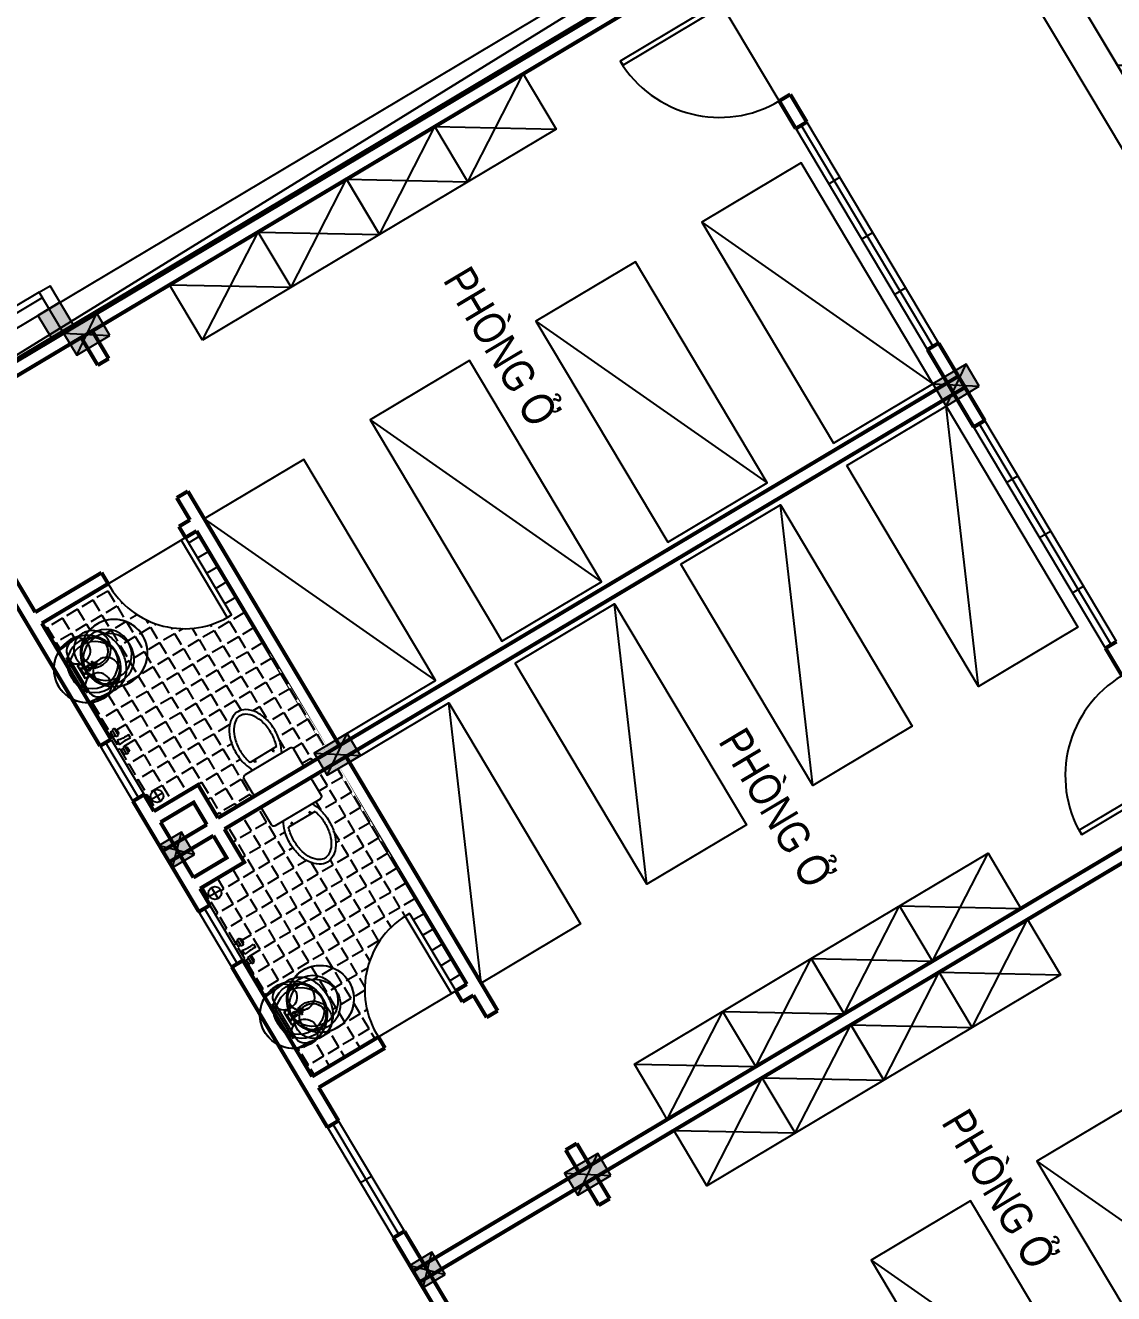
# Model space of a CAD drawing. Header units: millimetres. Extents: x 120 to 288, y 58 to 216.
# Drawn here: x 180.5827 to 180.9854, y 165.0455 to 165.5147 of the extents above; entities that cross this region are included whole.
import ezdxf

# ---------------------------------------------------------------- set-up
doc = ezdxf.new("R2010")
doc.units = ezdxf.units.MM
doc.header["$LTSCALE"] = 0.3
doc.header["$MEASUREMENT"] = 0
doc.layers.get('0').update_dxf_attribs({"linetype": 'CONTINUOUS', "lineweight": 13})
for name, color, linetype in [('CHUSO', 141, 'CONTINUOUS'), ('HACTH', 8, 'CONTINUOUS'), ('HATCH', 8, 'CONTINUOUS'), ('HATCH1', 8, 'CONTINUOUS'), ('KT', 8, 'CONTINUOUS'), ('LAYER 1', 1, 'CONTINUOUS'), ('LAYER1', 1, 'CONTINUOUS'), ('Layer2', 4, 'CONTINUOUS'), ('LAYER3', 34, 'CONTINUOUS'), ('LAYER5', 5, 'CONTINUOUS'), ('LAYER7', 7, 'CONTINUOUS'), ('THIETBI', 25, 'CONTINUOUS'), ('TUONG', 7, 'CONTINUOUS')]:
    doc.layers.add(name, color=color, linetype=linetype)
doc.styles.add('ATTR', font='romans.shx', dxfattribs={"width": 0.8, "height": 0.7})
doc.styles.add('HELVE-KT', font='vhelvcn.TTF')

# ---------------------------------------------------------------- blocks, each defined once
blk = doc.blocks.new('TOILET')
at = {"layer": 'THIETBI', "linetype": 'Continuous'}
for p, q in [((2.25, 0), (-2.25, 0)), ((-2.5, -0.25), (-2.5, -1.75)), ((2.5, -1.75), (2.5, -0.25)), ((-2.25, -2), (2.25, -2)), ((-1.328885587445484, -2.699999999999932), (1.328885587445484, -2.699999999999989)), ((-0.9619002962733703, -2.476023252835319), (-0.9619002962733703, -2.701023903222449)), ((-0.8643275165757132, -2.476023252835319), (-0.9619002962733703, -2.476023252835319)), ((-0.9619002962733703, -2.701023903222449), (-0.8643275165757132, -2.701023903222449)), ((-0.8643275165757132, -2.701023903222449), (-0.8643275165757132, -2.476023252835319)), ((0.8619205168486133, -2.701023903222449), (0.8619205168486133, -2.476023252835319)), ((0.8619205168486133, -2.476023252835319), (0.959493296546043, -2.476023252835319)), ((0.959493296546043, -2.701023903222449), (0.8619205168486133, -2.701023903222449)), ((0.959493296546043, -2.476023252835319), (0.959493296546043, -2.701023903222449))]:
    blk.add_line(p, q, dxfattribs=at)
for centre, radius, start, end in [((-2.25, -0.25), 0.25, 90, 180), ((2.25, -0.25), 0.25, 0, 90), ((-2.25, -1.75), 0.25, 180, 270), ((1.337938406279363, -3.661379033137678), 3.234819193328465, 149.0965747149677, 164.9268623414033), ((-1.337938406280728, -3.661379033138246), 3.234819193329836, 15.07313765860166, 30.90342528502951), ((2.25, -1.75), 0.25, 270, 0), ((2.637457049974273, -4.011362538314529), 4.580641306093185, 164.9268623414104, 180.0000000000054), ((2.637457049974046, -4.011362538315211), 4.180641306093212, 164.9268623413889, 179.9999999999965), ((1.337938406279363, -3.661379033137166), 2.834819193328285, 160.1759760614096, 164.9268623413951), ((-1.337938406280728, -3.661379033138019), 2.834819193329868, 15.07313765856473, 19.82402393859776), ((-2.637457049976319, -4.011362538315325), 4.180641306095254, 5.063761851311246e-12, 15.07313765857124), ((-2.637457049976319, -4.0113625383147), 4.580641306095231, 359.9999999999972, 15.07313765858606), ((2.637457049976774, -4.011362538314927), 4.580641306095572, 180, 195.0731376585856), ((2.637457049976547, -4.011362538314529), 4.180641306095595, 180.0000000000051, 195.0731376585643), ((-2.6374570499745, -4.011362538314586), 4.180641306093665, 344.9268623413959, 359.9999999999953), ((-2.637457049974728, -4.011362538315325), 4.580641306093639, 344.9268623414112, 5.332585182154509e-12), ((1.337938406280728, -4.361346043491835), 3.234819193329827, 195.0731376585933, 213.0315475788831), ((1.337938406280728, -4.361346043491494), 2.834819193329956, 195.0731376585625, 213.0315475788917), ((-1.337938406279591, -4.36134604349229), 2.834819193328596, 326.9684524211129, 344.9268623413986), ((-1.337938406279591, -4.361346043492233), 3.234819193328677, 326.9684524211115, 344.9268623414048), ((0.5168646681929658, -4.8952005445542), 2.255450666327983, 213.0315475788855, 237.5002250693039), ((0.5168646681931932, -4.895200544554314), 1.85545066632798, 213.0315475788863, 237.5002250693021), ((0, -5.706522592530462), 0.8934774074695488, 237.5002250693035, 270), ((0, -5.706522592530519), 0.8934774074695326, 270, 302.4997749306894), ((-0.5168646681929658, -4.89520054455437), 1.855450666327776, 302.4997749306895, 326.968452421117), ((-0.5168646681929658, -4.8952005445542), 2.255450666327892, 302.4997749306941, 326.9684524211124), ((0, -5.706522592530348), 1.293477407469652, 237.5002250693031, 270), ((0, -5.706522592530519), 1.293477407469453, 270, 302.4997749307029)]:
    blk.add_arc(centre, radius, start, end, dxfattribs=at)
blk = doc.blocks.new('la')
at = {"layer": 'THIETBI', "linetype": 'Continuous'}
for p, q in [((-5933.44379870165, 607096.9278938042), (-5954.657236116378, 607330.2757053494)), ((-5700.095987156405, 607278.0555106837), (-5734.787105645424, 607278.0555106837)), ((-5700.095987156405, 607309.1017654629), (-5700.095987156405, 607252.294578268)), ((-5665.404868668316, 607278.0555106837), (-5700.095987156405, 607278.0555106837)), ((-5445.534738199225, 607330.2757053494), (-5466.748175613953, 607096.9278938042)), ((-5944.168579871206, 607224.2085182804), (-5944.168579871206, 607229.5737794738)), ((-5759.493611915408, 607200.4494683815), (-5715.012812269291, 607200.4494683815)), ((-5759.493611915408, 607183.478718451), (-5759.493611915408, 607200.4494683815)), ((-5759.493611915408, 607166.5079685205), (-5759.493611915408, 607183.478718451)), ((-5719.692424225992, 607191.9640934139), (-5727.825761422886, 607191.9640934139)), ((-5725.552112052588, 607183.478718451), (-5716.678920921309, 607183.478718451)), ((-5710.190800530276, 607249.5658061604), (-5715.470036458595, 607195.7922466656)), ((-5684.721937854214, 607195.7922466656), (-5690.001173785327, 607249.5658061604)), ((-5685.179162046312, 607200.4494683815), (-5640.698362400195, 607200.4494683815)), ((-5674.639862261152, 607183.478718451), (-5683.513053392431, 607183.478718451)), ((-5672.366212892717, 607191.9640934139), (-5680.499550089611, 607191.9640934139)), ((-5640.698362400195, 607200.4494683815), (-5640.698362400195, 607183.478718451)), ((-5640.698362400195, 607183.478718451), (-5640.698362400195, 607166.5079685205)), ((-5456.023394444397, 607229.5737794738), (-5456.023394444397, 607224.2085182804)), ((-5466.748175613953, 607096.9278938042), (-5933.44379870165, 607096.9278938042)), ((-5700.095987156405, 607139.3547686327), (-5859.314830218813, 607139.3547686327)), ((-5859.31483021858, 607122.3840186977), (-5540.877144096539, 607122.3840186978)), ((-5700.095987156405, 607166.5079685205), (-5759.493611915408, 607166.5079685205)), ((-5727.825761422886, 607174.9933434834), (-5672.366212892717, 607174.9933434834)), ((-5640.698362400195, 607166.5079685205), (-5700.095987156405, 607166.5079685205)), ((-5540.87714409679, 607139.3547686327), (-5700.095987156405, 607139.3547686327))]:
    blk.add_line(p, q, dxfattribs=at)
for centre, radius in [((-5700.095987156172, 607278.0555106841), 21.21343741315687), ((-5700.095987156172, 607278.0555106841), 16.9707499305255), ((-5742.522861982834, 607183.4787184515), 16.9707499305255), ((-5657.669112330441, 607183.4787184515), 16.9707499305255)]:
    blk.add_circle(centre, radius, dxfattribs=at)
for centre, radius, start, end in [((-5698.920439606671, 607218.2127808502), 260.5626604476124, 90, 106.8298526196501), ((-5698.920439606671, 607218.2127808502), 260.5626604477563, 73.17014738034992, 90), ((-5786.622446788613, 607339.3522209723), 103.2189295367069, 150.4377224630194, 180), ((-5744.464750194129, 607315.4400154066), 151.686082919052, 126.1394149328383, 150.4377224630194), ((-5716.921617746491, 607277.7234812875), 198.3889853030901, 106.8298526196501, 126.1394149328383), ((-5680.919261464987, 607277.7234812875), 198.3889853030873, 53.86058506716174, 73.17014738034992), ((-5653.376129020144, 607315.4400154066), 151.686082919055, 29.56227753698059, 53.86058506716174), ((-5611.218432424728, 607339.3522209723), 103.2189295367252, 0, 29.56227753698059), ((-5809.756896741826, 607330.2757053499), 144.9003393737205, 180, 190.3888578116886), ((-5786.622446788613, 607339.3522209723), 103.2189295367414, 180, 209.5622775369806), ((-5744.464750194129, 607363.2644265287), 151.6860829190531, 209.5622775369806, 233.8605850671617), ((-5653.376129020144, 607363.2644265287), 151.686082919052, 306.1394149328383, 330.4377224630194), ((-5611.218432424728, 607339.3522209723), 103.2189295367332, 330.4377224630194, 0), ((-5859.31483021858, 607224.2085182809), 84.85374965263226, 180, 270), ((-5716.921617746491, 607400.9809606525), 198.3889853029024, 233.8605850671617, 253.1701473803499), ((-5698.920439606671, 607460.4916610897), 260.5626604475996, 253.1701473803499, 266.458658478582), ((-5719.692424225759, 607196.2067809005), 4.242687482640058, 270, 354.3929373133142), ((-5700.095987156172, 607232.2578273343), 20.03675093646151, 59.74728664221707, 120.2527133577829), ((-5698.920439606671, 607460.4916610897), 260.5626604477354, 273.0264019199498, 286.8298526196501), ((-5680.499550089378, 607196.2067809005), 4.242687482625124, 185.6070626866857, 270), ((-5680.919261464987, 607400.9809606525), 198.3889853030186, 286.8298526196501, 306.1394149328383), ((-5540.877144096557, 607224.2085182809), 84.85374965263226, 270, 0), ((-5859.31483021858, 607224.2085182809), 101.8244995831652, 218.2452544057623, 270), ((-5540.877144096557, 607224.2085182809), 101.8244995831627, 270, 321.7547455942377)]:
    blk.add_arc(centre, radius, start, end, dxfattribs=at)
blk.add_spline([(-5445.534738204817, 607330.275705352), (-5488.399266112272, 607435.7992354915), (-5558.166908814947, 607489.0372223724), (-5649.338553096775, 607517.3672669327), (-5750.853421221862, 607517.367266933), (-5842.025065503458, 607489.0372223728), (-5911.792708206598, 607435.7992354913), (-5950.069890455718, 607366.4471325721), (-5954.657236119176, 607330.275705352)], degree=3, dxfattribs=at)
blk = doc.blocks.new('WALFCT1T')
for p, q in [((-5.5, -1), (-5, -1)), ((-5.5, -2), (-5.5, -1)), ((-2.5, -2), (-5.5, -2)), ((-5, -2), (-5, -2.5)), ((-5, -2.5), (-3, -2.5)), ((-3, -1), (-2.5, -1)), ((-3, -2.5), (-3, -2)), ((-2.5, -1), (-2.5, -2)), ((-1, -0.5), (1, -0.5)), ((2.5, -1), (3, -1)), ((2.5, -2), (2.5, -1)), ((5.5, -2), (2.5, -2)), ((3, -2), (3, -2.5)), ((3, -2.5), (5, -2.5)), ((5, -1), (5.5, -1)), ((5, -2.5), (5, -2)), ((5.5, -1), (5.5, -2)), ((0.75, -5.5), (-0.75, -5.5))]:
    blk.add_line(p, q)
for points in [[(-3, 0), (-3, -1), (-5, -1), (-5, 0)], [(-0.25, -0.5), (-0.25, 0), (0.25, 0), (0.25, -0.5)], [(5, 0), (5, -1), (3, -1), (3, 0)]]:
    blk.add_lwpolyline(points, close=True)
for centre, radius, start, end in [((-13.26580000000001, -3.619500000000016), 12.65625, 351.4554000000001, 14.26943), ((13.26579999999998, -3.619500000000016), 12.65624, 165.7306, 188.5446)]:
    blk.add_arc(centre, radius, start, end)
at = {"style": 'ATTR', "width": 0.8, "flags": 9}
blk.add_attdef('ESTCODE', (0, 0), '', height=0.7, dxfattribs=at)
blk = doc.blocks.new('NXM')
at = {"layer": 'LAYER7', "ltscale": 5}
h = blk.add_hatch(color=256, dxfattribs=at)
h.paths.add_polyline_path([(-121863.1697759321, 340602.7600438889), (-121863.0697759322, 340602.8600438889), (-121863.2697759322, 340602.860043889)])
h.paths.add_polyline_path([(-121863.1697759322, 340602.760043889), (-121863.2697759321, 340602.8600438889), (-121863.2697759321, 340602.6600438888)])
h.paths.add_polyline_path([(-121863.0697759322, 340602.660043889), (-121863.1697759322, 340602.7600438889), (-121863.2697759321, 340602.660043889)])
h.paths.add_polyline_path([(-121863.0697759322, 340602.660043889), (-121863.0697759321, 340602.8600438889), (-121863.1697759322, 340602.7600438889)])
h = blk.add_hatch(color=256, dxfattribs=at)
h.paths.add_polyline_path([(-121859.3697759321, 340602.7600438889), (-121859.2697759322, 340602.8600438889), (-121859.4697759321, 340602.860043889)])
h.paths.add_polyline_path([(-121859.3697759322, 340602.760043889), (-121859.4697759321, 340602.8600438889), (-121859.4697759321, 340602.6600438888)])
h.paths.add_polyline_path([(-121859.2697759322, 340602.660043889), (-121859.3697759322, 340602.7600438889), (-121859.4697759321, 340602.660043889)])
h.paths.add_polyline_path([(-121859.2697759322, 340602.660043889), (-121859.2697759321, 340602.8600438889), (-121859.3697759322, 340602.7600438889)])
h = blk.add_hatch(color=256, dxfattribs=at)
h.paths.add_polyline_path([(-121863.0697759321, 340601.4600438889), (-121863.2697759321, 340601.4600438891), (-121863.169775932, 340601.310043889)])
h.paths.add_polyline_path([(-121863.1697759321, 340601.310043889), (-121863.0697759321, 340601.160043889), (-121863.0697759321, 340601.4600438889)])
h.paths.add_polyline_path([(-121863.2697759321, 340601.460043889), (-121863.2697759321, 340601.160043889), (-121863.169775932, 340601.310043889)])
h.paths.add_polyline_path([(-121863.169775932, 340601.310043889), (-121863.2697759321, 340601.160043889), (-121863.0697759321, 340601.160043889)])
h = blk.add_hatch(color=256, dxfattribs=at)
h.paths.add_polyline_path([(-121859.2697759321, 340601.4600438889), (-121859.4697759321, 340601.4600438891), (-121859.3697759321, 340601.310043889)])
h.paths.add_polyline_path([(-121859.3697759321, 340601.310043889), (-121859.2697759321, 340601.160043889), (-121859.2697759321, 340601.4600438889)])
h.paths.add_polyline_path([(-121859.4697759321, 340601.460043889), (-121859.4697759321, 340601.160043889), (-121859.3697759321, 340601.310043889)])
h.paths.add_polyline_path([(-121859.369775932, 340601.310043889), (-121859.4697759321, 340601.160043889), (-121859.2697759321, 340601.160043889)])
h = blk.add_hatch(color=256, dxfattribs=at)
h.paths.add_polyline_path([(-121855.4697759321, 340601.4600438889), (-121855.6697759321, 340601.4600438891), (-121855.5697759321, 340601.310043889)])
h.paths.add_polyline_path([(-121855.5697759321, 340601.310043889), (-121855.4697759321, 340601.160043889), (-121855.4697759321, 340601.4600438889)])
h.paths.add_polyline_path([(-121855.6697759321, 340601.460043889), (-121855.6697759321, 340601.160043889), (-121855.5697759321, 340601.310043889)])
h.paths.add_polyline_path([(-121855.5697759321, 340601.310043889), (-121855.6697759321, 340601.160043889), (-121855.4697759321, 340601.160043889)])
h = blk.add_hatch(color=256, dxfattribs=at)
h.paths.add_polyline_path([(-121859.2697759322, 340595.8600438889), (-121859.4697759321, 340595.860043889), (-121859.3697759322, 340595.710043889)])
h.paths.add_polyline_path([(-121859.3697759322, 340595.710043889), (-121859.2697759322, 340595.560043889), (-121859.2697759322, 340595.8600438889)])
h.paths.add_polyline_path([(-121859.4697759321, 340595.860043889), (-121859.4697759321, 340595.5600438889), (-121859.3697759322, 340595.710043889)])
h.paths.add_polyline_path([(-121859.3697759321, 340595.7100438889), (-121859.4697759322, 340595.5600438889), (-121859.2697759321, 340595.5600438889)])
at = {"layer": 'THIETBI', "ltscale": 5}
h = blk.add_hatch(dxfattribs=at)
h.set_pattern_fill('ANGLE', color=256, scale=0.5, angle=-1.272221872585407e-14, style=0)
h.set_pattern_definition([(360, (-121861.4197759322, 340601.360043889), (3.367778697655221e-17, 0.1375), [0.1, -0.0375]), (90, (-121861.4197759322, 340601.360043889), (-0.1375, 4.209723372069027e-17), [0.1, -0.0375])])
edge = h.paths.add_edge_path()
edge.add_line((-121859.4197759321, 340602.360043889), (-121859.7197759321, 340602.360043889))
edge.add_line((-121859.7197759321, 340602.360043889), (-121859.7197759321, 340602.760043889))
edge.add_line((-121859.7197759321, 340602.760043889), (-121860.7022970672, 340602.7600438889))
edge.add_line((-121860.7022970672, 340602.7600438889), (-121860.6810868425, 340602.5267314312))
edge.add_spline(control_points=[(-121860.6810868426, 340602.5267314312), (-121860.6910499738, 340602.4886509526), (-121860.7086898823, 340602.4212287593), (-121860.7946111314, 340602.3621530537), (-121860.886015292, 340602.3345577035), (-121860.9850474712, 340602.3346352747), (-121861.0777220994, 340602.3619420101), (-121861.1491320637, 340602.4150105864), (-121861.1863473842, 340602.4758581764), (-121861.1892837756, 340602.5145390905), (-121861.190209335, 340602.5267314312)], knot_values=[0, 0, 0, 0, 113.8972482804107, 201.6571891156827, 297.1289658135357, 398.6438339386224, 494.115610636184, 581.8755514722499, 661.0895455658089, 697.5507014357958, 697.5507014357958, 697.5507014357958, 697.5507014357958], degree=3, periodic=0)
edge.add_line((-121861.190209335, 340602.5267314312), (-121861.1689991103, 340602.7600438891))
edge.add_line((-121861.1689991103, 340602.7600438891), (-121861.4197759322, 340602.7600438891))
edge.add_line((-121861.4197759322, 340602.7600438891), (-121861.4197759322, 340602.160043889))
edge.add_arc((-121861.3997759322, 340601.480043889), 0.6802940541319764, -1.684684319301482, 91.68468431566242, ccw=False)
edge.add_line((-121860.7197759321, 340601.4600438889), (-121861.4197759321, 340601.460043889))
edge.add_line((-121861.4197759321, 340601.460043889), (-121861.4197759321, 340601.360043889))
edge.add_line((-121861.4197759321, 340601.360043889), (-121859.4697759321, 340601.360043889))
edge.add_line((-121859.4697759321, 340601.360043889), (-121859.4697759321, 340601.460043889))
edge.add_line((-121859.4697759321, 340601.460043889), (-121859.4197759321, 340601.460043889))
edge.add_line((-121859.4197759321, 340601.460043889), (-121859.4197759321, 340601.6003712015))
edge.add_ellipse((-121859.4422759322, 340601.6023403248), major_axis=(0.01590990259591661, 0.0159099025959166), ratio=0.9999999987998788, start_angle=225.0000000343809, end_angle=314.99999996561905, ccw=False)
edge.add_line((-121859.4422759324, 340601.5798403248), (-121859.5772759324, 340601.5798403249))
edge.add_ellipse((-121859.5772759322, 340601.6023403248), major_axis=(0.01590990257682279, 0.01590990257682279), ratio=0.9999999986131138, start_angle=134.9999999602686, end_angle=225.0000000397314, ccw=False)
edge.add_line((-121859.5997759322, 340601.6023403251), (-121859.5997759321, 340601.6754520853))
edge.add_ellipse((-121859.7493000452, 340601.9252547815), major_axis=(0.2058626336902675, 0.2058626336902675), ratio=0.9999999968645723, start_angle=240.07313773622718, end_angle=255.9034253272293, ccw=False)
edge.add_ellipse((-121859.7807985607, 340602.0422114595), major_axis=(0.2915102284462117, 0.2915102284462119), ratio=0.999999998837754, start_angle=225.0000000332959, end_angle=240.0731376877937, ccw=False)
edge.add_ellipse((-121859.7807985607, 340602.0422114595), major_axis=(-0.2915102284462128, 0.2915102284462128), ratio=0.9999999988377523, start_angle=119.92686231220631, end_angle=134.9999999667041, ccw=False)
edge.add_ellipse((-121859.8122970762, 340601.9252547815), major_axis=(0.2058626328327546, 0.2058626328327545), ratio=0.9999999969642844, start_angle=191.9684524520063, end_angle=209.9268624138862, ccw=False)
edge.add_ellipse((-121859.8603439813, 340601.8513581451), major_axis=(0.1435360015145571, 0.1435360015145571), ratio=0.9999999990923838, start_angle=167.4997749165686, end_angle=191.9684524286788, ccw=False)
edge.add_ellipse((-121859.9333629656, 340601.8048403249), major_axis=(0.08231639814443895, 0.08231639814443893), ratio=0.9999999992607727, start_angle=134.9999999788227, end_angle=167.4997749159088, ccw=False)
edge.add_ellipse((-121859.9333629656, 340601.8048403249), major_axis=(-0.08231639814443893, 0.08231639814443895), ratio=0.9999999992607727, start_angle=12.500225084091198, end_angle=45.0000000211773, ccw=False)
edge.add_ellipse((-121859.8603439813, 340601.7583225048), major_axis=(-0.1435360015145571, 0.1435360015145571), ratio=0.9999999990923826, start_angle=-11.968452428678688, end_angle=12.500225083431417, ccw=False)
edge.add_ellipse((-121859.8122970762, 340601.6844258683), major_axis=(-0.2058626328327546, 0.2058626328327547), ratio=0.9999999969642842, start_angle=330.07313758611383, end_angle=348.03154754799374, ccw=False)
edge.add_ellipse((-121859.7807985607, 340601.5674691903), major_axis=(0.2915102284462117, 0.2915102284462119), ratio=0.999999998837754, start_angle=405.0000000332959, end_angle=420.07313768779375, ccw=False)
edge.add_ellipse((-121859.7807985607, 340601.5674691903), major_axis=(-0.2915102284462128, 0.2915102284462128), ratio=0.9999999988377523, start_angle=299.92686231220625, end_angle=314.9999999667041, ccw=False)
edge.add_ellipse((-121859.7493000452, 340601.6844258683), major_axis=(-0.2058626336902668, 0.2058626336902669), ratio=0.9999999968645755, start_angle=284.09657467277077, end_angle=299.9268622637729, ccw=False)
edge.add_line((-121859.5997759322, 340601.9342285645), (-121859.5997759322, 340602.0073403251))
edge.add_ellipse((-121859.5772759322, 340602.007340325), major_axis=(0.01590990259591661, 0.0159099025959166), ratio=0.9999999987998788, start_angle=45.00000003438089, end_angle=134.9999999656191, ccw=False)
edge.add_line((-121859.5772759313, 340602.029840325), (-121859.4422759332, 340602.029840325))
edge.add_ellipse((-121859.4422759322, 340602.007340325), major_axis=(-0.0159099025959166, 0.0159099025959166), ratio=0.9999999987998787, start_angle=225.0000000343809, end_angle=314.99999996561905, ccw=False)
edge.add_line((-121859.4197759321, 340602.0093094485), (-121859.4197759321, 340602.360043889))
edge = h.paths.add_edge_path(flags=16)
edge.add_ellipse((-121860.5838632716, 340602.6622694447), major_axis=(-0.178986404182841, 0.1789864041828411), ratio=0.999999999898956, start_angle=216.4553999965799, end_angle=239.2694299964606)
edge.add_line((-121860.3385476572, 340602.7246594447), (-121860.3235472714, 340602.7246594446))
edge.add_line((-121860.3235472714, 340602.7246594446), (-121860.3235472714, 340602.7346594447))
edge.add_line((-121860.3235472714, 340602.7346594447), (-121860.3135472714, 340602.7346594447))
edge.add_line((-121860.3135472714, 340602.7346594447), (-121860.3135472714, 340602.7246594448))
edge.add_line((-121860.3135472714, 340602.7246594448), (-121860.2985466805, 340602.7246594447))
edge.add_ellipse((-121860.0532312711, 340602.6622694447), major_axis=(0.1789862627049081, 0.1789862627049081), ratio=0.999999999893888, start_angle=120.7306000084298, end_angle=143.5445999967848)
edge.add_line((-121860.3035463843, 340602.6246594446), (-121860.3335482304, 340602.6246575197))
h.paths.add_polyline_path([(-121860.4185472715, 340602.6846594447), (-121860.4185472715, 340602.6946594447), (-121860.4285472715, 340602.6946594447), (-121860.4285472714, 340602.7146594447), (-121860.4185472714, 340602.7146594447), (-121860.4185472715, 340602.7346594447), (-121860.3785472714, 340602.7346594447), (-121860.3785472714, 340602.7146594447), (-121860.3685472714, 340602.7146594447), (-121860.3685472714, 340602.6946594447), (-121860.3785472714, 340602.6946594447), (-121860.3785472714, 340602.6846594447)], flags=16)
h.paths.add_polyline_path([(-121860.2585472713, 340602.6846594447), (-121860.2585472713, 340602.6946594447), (-121860.2685472713, 340602.6946594447), (-121860.2685472713, 340602.7146594447), (-121860.2585472713, 340602.7146594447), (-121860.2585472713, 340602.7346594447), (-121860.2185472713, 340602.7346594447), (-121860.2185472713, 340602.7146594447), (-121860.2085472713, 340602.7146594447), (-121860.2085472713, 340602.6946594447), (-121860.2185472712, 340602.6946594447), (-121860.2185472713, 340602.6846594446)], flags=16)
h.paths.add_polyline_path([(-121859.8586507188, 340602.6783725178, -1), (-121859.7586507188, 340602.6783725178, -1)], flags=16)
h = blk.add_hatch(dxfattribs=at)
h.set_pattern_fill('ANGLE', color=256, scale=0.5, angle=-1.272221872585407e-14, style=0)
h.set_pattern_definition([(180, (-121857.3197759321, 340601.360043889), (3.367778697655221e-17, 0.1375), [0.1, -0.0375]), (90, (-121857.3197759321, 340601.360043889), (0.1375, -2.525834023241416e-17), [0.1, -0.0375])])
edge = h.paths.add_edge_path()
edge.add_line((-121859.3197759321, 340602.360043889), (-121859.019775932, 340602.360043889))
edge.add_line((-121859.0197759321, 340602.360043889), (-121859.0197759321, 340602.760043889))
edge.add_line((-121859.0197759321, 340602.760043889), (-121858.037254797, 340602.7600438889))
edge.add_line((-121858.037254797, 340602.7600438889), (-121858.0584650217, 340602.5267314312))
edge.add_spline(control_points=[(-121858.0584650217, 340602.5267314312), (-121858.0485018904, 340602.4886509526), (-121858.0308619819, 340602.4212287593), (-121857.9449407327, 340602.3621530537), (-121857.8535365722, 340602.3345577035), (-121857.754504393, 340602.3346352747), (-121857.6618297648, 340602.3619420101), (-121857.5904198004, 340602.4150105864), (-121857.55320448, 340602.4758581764), (-121857.5502680886, 340602.5145390905), (-121857.5493425292, 340602.5267314312)], knot_values=[0, 0, 0, 0, 113.8972482804107, 201.6571891156827, 297.1289658135357, 398.6438339386224, 494.115610636184, 581.8755514722499, 661.0895455658089, 697.5507014357958, 697.5507014357958, 697.5507014357958, 697.5507014357958], degree=3, periodic=0)
edge.add_line((-121857.5493425292, 340602.5267314312), (-121857.5705527539, 340602.7600438891))
edge.add_line((-121857.5705527539, 340602.7600438891), (-121857.319775932, 340602.7600438891))
edge.add_line((-121857.3197759321, 340602.7600438891), (-121857.3197759321, 340602.160043889))
edge.add_arc((-121857.339775932, 340601.480043889), 0.6802940541319764, 448.3153156843376, 541.6846843193015)
edge.add_line((-121858.0197759321, 340601.4600438889), (-121857.3197759321, 340601.460043889))
edge.add_line((-121857.3197759321, 340601.460043889), (-121857.3197759321, 340601.360043889))
edge.add_line((-121857.3197759321, 340601.360043889), (-121859.2697759321, 340601.360043889))
edge.add_line((-121859.2697759321, 340601.360043889), (-121859.2697759321, 340601.460043889))
edge.add_line((-121859.2697759321, 340601.460043889), (-121859.3197759321, 340601.460043889))
edge.add_line((-121859.3197759321, 340601.460043889), (-121859.3197759321, 340601.6003712015))
edge.add_ellipse((-121859.297275932, 340601.6023403248), major_axis=(-0.0159099025959166, 0.01590990259591661), ratio=0.9999999987998788, start_angle=45.00000003438093, end_angle=134.9999999656191)
edge.add_line((-121859.2972759317, 340601.5798403248), (-121859.1622759317, 340601.5798403249))
edge.add_ellipse((-121859.162275932, 340601.6023403248), major_axis=(-0.01590990257682278, 0.01590990257682279), ratio=0.9999999986131138, start_angle=134.9999999602686, end_angle=225.0000000397314)
edge.add_line((-121859.139775932, 340601.6023403251), (-121859.139775932, 340601.6754520853))
edge.add_ellipse((-121858.990251819, 340601.9252547815), major_axis=(-0.2058626336902675, 0.2058626336902676), ratio=0.9999999968645723, start_angle=104.0965746727707, end_angle=119.9268622637728)
edge.add_ellipse((-121858.9587533035, 340602.0422114595), major_axis=(-0.2915102284462117, 0.2915102284462119), ratio=0.999999998837754, start_angle=119.9268623122063, end_angle=134.9999999667041)
edge.add_ellipse((-121858.9587533035, 340602.0422114595), major_axis=(0.2915102284462128, 0.2915102284462128), ratio=0.9999999988377523, start_angle=225.0000000332959, end_angle=240.0731376877937)
edge.add_ellipse((-121858.927254788, 340601.9252547815), major_axis=(-0.2058626328327545, 0.2058626328327546), ratio=0.9999999969642844, start_angle=150.0731375861138, end_angle=168.0315475479937)
edge.add_ellipse((-121858.8792078829, 340601.8513581451), major_axis=(-0.1435360015145571, 0.1435360015145571), ratio=0.9999999990923838, start_angle=168.0315475713212, end_angle=192.5002250834314)
edge.add_ellipse((-121858.8061888986, 340601.8048403249), major_axis=(-0.08231639814443893, 0.08231639814443895), ratio=0.9999999992607727, start_angle=192.5002250840912, end_angle=225.0000000211773)
edge.add_ellipse((-121858.8061888986, 340601.8048403249), major_axis=(0.08231639814443895, 0.08231639814443893), ratio=0.9999999992607727, start_angle=314.9999999788227, end_angle=347.4997749159088)
edge.add_ellipse((-121858.8792078829, 340601.7583225048), major_axis=(0.1435360015145572, 0.1435360015145571), ratio=0.9999999990923826, start_angle=347.4997749165686, end_angle=371.9684524286787)
edge.add_ellipse((-121858.927254788, 340601.6844258683), major_axis=(0.2058626328327547, 0.2058626328327546), ratio=0.9999999969642842, start_angle=11.96845245200624, end_angle=29.92686241388616)
edge.add_ellipse((-121858.9587533035, 340601.5674691903), major_axis=(-0.2915102284462117, 0.2915102284462119), ratio=0.999999998837754, start_angle=-60.07313768779372, end_angle=-45.0000000332959)
edge.add_ellipse((-121858.9587533035, 340601.5674691903), major_axis=(0.2915102284462128, 0.2915102284462128), ratio=0.9999999988377523, start_angle=45.00000003329593, end_angle=60.07313768779376)
edge.add_ellipse((-121858.990251819, 340601.6844258683), major_axis=(0.2058626336902669, 0.2058626336902668), ratio=0.9999999968645755, start_angle=60.07313773622711, end_angle=75.90342532722924)
edge.add_line((-121859.139775932, 340601.9342285645), (-121859.139775932, 340602.0073403251))
edge.add_ellipse((-121859.162275932, 340602.007340325), major_axis=(-0.0159099025959166, 0.01590990259591661), ratio=0.9999999987998788, start_angle=225.0000000343809, end_angle=314.9999999656191)
edge.add_line((-121859.162275933, 340602.029840325), (-121859.2972759311, 340602.029840325))
edge.add_ellipse((-121859.297275932, 340602.007340325), major_axis=(0.0159099025959166, 0.0159099025959166), ratio=0.9999999987998787, start_angle=45.00000003438094, end_angle=134.9999999656191)
edge.add_line((-121859.3197759321, 340602.0093094485), (-121859.3197759321, 340602.360043889))
edge = h.paths.add_edge_path(flags=16)
edge.add_ellipse((-121858.1556885926, 340602.6622694447), major_axis=(0.1789864041828411, 0.178986404182841), ratio=0.999999999898956, start_angle=120.73057000353941, end_angle=143.5446000034201, ccw=False)
edge.add_line((-121858.401004207, 340602.7246594447), (-121858.4160045928, 340602.7246594446))
edge.add_line((-121858.4160045928, 340602.7246594446), (-121858.4160045928, 340602.7346594447))
edge.add_line((-121858.4160045928, 340602.7346594447), (-121858.4260045929, 340602.7346594447))
edge.add_line((-121858.4260045929, 340602.7346594447), (-121858.4260045929, 340602.7246594448))
edge.add_line((-121858.4260045929, 340602.7246594448), (-121858.4410051837, 340602.7246594447))
edge.add_ellipse((-121858.6863205931, 340602.6622694447), major_axis=(-0.1789862627049081, 0.1789862627049081), ratio=0.999999999893888, start_angle=216.4554000032152, end_angle=239.2693999915702, ccw=False)
edge.add_line((-121858.4360054798, 340602.6246594446), (-121858.4060036338, 340602.6246575197))
h.paths.add_polyline_path([(-121858.3210045927, 340602.6846594447), (-121858.3210045927, 340602.6946594447), (-121858.3110045927, 340602.6946594447), (-121858.3110045927, 340602.7146594447), (-121858.3210045928, 340602.7146594447), (-121858.3210045928, 340602.7346594447), (-121858.3610045928, 340602.7346594447), (-121858.3610045928, 340602.7146594447), (-121858.3710045928, 340602.7146594447), (-121858.3710045928, 340602.6946594447), (-121858.3610045928, 340602.6946594447), (-121858.3610045928, 340602.6846594447)], flags=16)
h.paths.add_polyline_path([(-121858.4810045929, 340602.6846594447), (-121858.4810045928, 340602.6946594447), (-121858.4710045929, 340602.6946594447), (-121858.4710045929, 340602.7146594447), (-121858.4810045929, 340602.7146594447), (-121858.4810045929, 340602.7346594447), (-121858.5210045929, 340602.7346594447), (-121858.5210045929, 340602.7146594447), (-121858.5310045929, 340602.7146594447), (-121858.5310045929, 340602.6946594447), (-121858.5210045929, 340602.6946594447), (-121858.5210045929, 340602.6846594446)], flags=16)
h.paths.add_polyline_path([(-121858.8809011454, 340602.6783725178, 1), (-121858.9809011454, 340602.6783725178, 1)], flags=16)
at = {"layer": 'LAYER 1', "ltscale": 5}
for p, q in [((-121859.8586507188, 340602.6783725178), (-121859.7586507188, 340602.6783725178)), ((-121859.8086507188, 340602.7283725178), (-121859.8086507188, 340602.6283725178)), ((-121858.8809011455, 340602.6783725178), (-121858.9809011455, 340602.6783725178)), ((-121858.9309011455, 340602.7283725178), (-121858.9309011455, 340602.6283725178))]:
    blk.add_line(p, q, dxfattribs=at)
for centre in [(-121859.8086507188, 340602.6783725178), (-121858.9309011455, 340602.6783725178)]:
    blk.add_circle(centre, 0.05, dxfattribs=at)
at = {"layer": 'LAYER5', "color": 163, "linetype": 'Continuous'}
for p, q in [((-121862.8197759321, 340602.860043889), (-121861.8197759322, 340602.860043889)), ((-121861.8197759322, 340602.810043889), (-121862.8197759321, 340602.810043889)), ((-121862.3197759321, 340602.860043889), (-121862.3197759321, 340602.7600438891)), ((-121862.8197759321, 340602.760043889), (-121861.8197759322, 340602.760043889)), ((-121861.419775933, 340602.160043889), (-121861.419775933, 340601.4600438889)), ((-121857.3197759313, 340602.160043889), (-121857.3197759313, 340601.4600438889)), ((-121861.7197759321, 340595.7600438889), (-121859.7197759321, 340595.7600438889)), ((-121859.7197759321, 340595.7100438889), (-121861.7197759321, 340595.7100438889)), ((-121861.2197759321, 340595.7600438889), (-121861.2197759321, 340595.660043889)), ((-121860.7197759321, 340595.7600438889), (-121860.7197759321, 340595.660043889)), ((-121860.2197759321, 340595.7600438889), (-121860.2197759321, 340595.660043889)), ((-121857.0197759322, 340595.7600438889), (-121859.0197759322, 340595.7600438889)), ((-121859.0197759322, 340595.7100438889), (-121857.0197759322, 340595.7100438889)), ((-121858.5197759321, 340595.7600438889), (-121858.5197759321, 340595.660043889)), ((-121858.0197759321, 340595.7600438889), (-121858.0197759321, 340595.660043889)), ((-121857.5197759321, 340595.7600438889), (-121857.5197759321, 340595.660043889)), ((-121856.7697759322, 340595.7600438881), (-121855.8697759322, 340595.7600438881)), ((-121861.7197759321, 340595.660043889), (-121859.7197759321, 340595.660043889)), ((-121857.0197759322, 340595.660043889), (-121859.0197759322, 340595.660043889))]:
    blk.add_line(p, q, dxfattribs=at)
for points in [[(-121860.3697759322, 340602.860043889), (-121859.8697759322, 340602.860043889)], [(-121860.3697759322, 340602.810043889), (-121859.8697759322, 340602.810043889)], [(-121858.3697759322, 340602.860043889), (-121858.8697759322, 340602.860043889)], [(-121858.3697759322, 340602.810043889), (-121858.8697759322, 340602.810043889)], [(-121860.3697759322, 340602.760043889), (-121859.8697759322, 340602.760043889)], [(-121858.3697759322, 340602.760043889), (-121858.8697759322, 340602.760043889)]]:
    blk.add_lwpolyline(points, dxfattribs=at)
for points in [[(-121861.4197759321, 340601.4600438889), (-121861.4197759321, 340601.500043889), (-121860.7197759321, 340601.500043889), (-121860.7197759321, 340601.4600438889)], [(-121857.3197759322, 340601.4600438889), (-121857.3197759322, 340601.500043889), (-121858.0197759322, 340601.500043889), (-121858.0197759322, 340601.4600438889)], [(-121862.8697759322, 340595.760043889), (-121862.8297759321, 340595.760043889), (-121862.8297759321, 340596.660043889), (-121862.8697759322, 340596.660043889)], [(-121855.8697759322, 340595.760043889), (-121855.9097759322, 340595.760043889), (-121855.9097759322, 340596.660043889), (-121855.8697759322, 340596.660043889)]]:
    blk.add_lwpolyline(points, close=True, dxfattribs=at)
for centre, radius, start, end in [((-121861.3997759322, 340601.480043889), 0.6802940541195461, 358.3153156775936, 91.6846843156902), ((-121857.3397759321, 340601.480043889), 0.6802940541195461, 88.31531568430982, 181.6846843224064), ((-121862.8737608852, 340595.760043889), 0.9039176276421879, 359.9999999433041, 89.74740870442592), ((-121855.8657909792, 340595.760043889), 0.9039176276421879, 90.25259129557408, 180.0000000566959)]:
    blk.add_arc(centre, radius, start, end, dxfattribs=at)
at = {"layer": 'LAYER7', "ltscale": 5}
for p, q in [((-121863.2697759321, 340602.860043889), (-121863.0697759321, 340602.660043889)), ((-121863.0697759321, 340602.860043889), (-121863.2697759321, 340602.660043889)), ((-121859.4697759321, 340602.860043889), (-121859.2697759321, 340602.660043889)), ((-121859.2697759321, 340602.860043889), (-121859.4697759321, 340602.660043889)), ((-121863.2697759321, 340601.460043889), (-121863.0697759321, 340601.160043889)), ((-121863.0697759321, 340601.460043889), (-121863.2697759321, 340601.160043889)), ((-121859.4697759321, 340601.460043889), (-121859.2697759321, 340601.160043889)), ((-121859.2697759321, 340601.460043889), (-121859.4697759321, 340601.160043889)), ((-121855.6697759321, 340601.460043889), (-121855.4697759321, 340601.160043889)), ((-121855.4697759321, 340601.460043889), (-121855.6697759321, 340601.160043889)), ((-121859.4697759321, 340595.860043889), (-121859.2697759321, 340595.560043889)), ((-121859.2697759321, 340595.860043889), (-121859.4697759321, 340595.560043889)), ((-121877.5697759322, 340593.660043889), (-121855.8697759321, 340593.660043889)), ((-121877.9697759321, 340593.360043889), (-121855.4697759321, 340593.360043889))]:
    blk.add_line(p, q, dxfattribs=at)
at = {"layer": 'LAYER7', "ltscale": 5, "const_width": 0.03}
for points in [[(-121863.1697759322, 340602.860043889), (-121863.5197759321, 340602.860043889)], [(-121863.2197759321, 340602.860043889), (-121863.2197759321, 340595.660043889)], [(-121863.1697759321, 340602.860043889), (-121862.8197759321, 340602.860043889)], [(-121863.1197759322, 340602.860043889), (-121863.1197759322, 340595.660043889)], [(-121861.8197759322, 340602.860043889), (-121860.3697759322, 340602.860043889)], [(-121860.3697759322, 340602.760043889), (-121860.3697759322, 340602.860043889)], [(-121859.8697759322, 340602.760043889), (-121859.8697759322, 340602.860043889)], [(-121859.8697759322, 340602.860043889), (-121859.3697759322, 340602.860043889)], [(-121859.4197759322, 340602.860043889), (-121859.4197759322, 340602.460043889)], [(-121859.3697759322, 340602.860043889), (-121858.8697759322, 340602.860043889)], [(-121859.3197759321, 340602.860043889), (-121859.3197759321, 340602.460043889)], [(-121858.8697759322, 340602.760043889), (-121858.8697759322, 340602.860043889)], [(-121858.3697759322, 340602.760043889), (-121858.3697759322, 340602.860043889)], [(-121858.3697759322, 340602.860043889), (-121856.9197759322, 340602.860043889)], [(-121855.4697759321, 340602.860043889), (-121855.4697759321, 340595.560043889)], [(-121863.1697759322, 340602.760043889), (-121863.5197759321, 340602.760043889)], [(-121863.1697759321, 340602.760043889), (-121862.8197759321, 340602.760043889)], [(-121861.8197759322, 340602.760043889), (-121861.5197759322, 340602.760043889)], [(-121861.5197759322, 340602.160043889), (-121861.5197759322, 340602.760043889)], [(-121861.5197759322, 340602.160043889), (-121861.5197759322, 340602.760043889)], [(-121861.4197759322, 340602.160043889), (-121861.4197759322, 340602.760043889)], [(-121861.4197759322, 340602.760043889), (-121861.4197759322, 340602.160043889)], [(-121861.4197759322, 340602.760043889), (-121860.3697759322, 340602.760043889)], [(-121859.8697759322, 340602.760043889), (-121859.7197759321, 340602.760043889)], [(-121859.4197759322, 340602.360043889), (-121859.7197759321, 340602.360043889), (-121859.7197759321, 340602.760043889)], [(-121859.4197759322, 340602.460043889), (-121859.6197759322, 340602.460043889), (-121859.6197759322, 340602.760043889)], [(-121859.6197759322, 340602.760043889), (-121859.3697759322, 340602.760043889)], [(-121859.3697759322, 340602.760043889), (-121859.1197759322, 340602.760043889)], [(-121859.3197759321, 340602.460043889), (-121859.1197759322, 340602.460043889), (-121859.1197759322, 340602.760043889)], [(-121859.3197759321, 340602.360043889), (-121859.0197759321, 340602.360043889), (-121859.0197759321, 340602.760043889)], [(-121859.0197759321, 340602.760043889), (-121858.8697759322, 340602.760043889)], [(-121858.3697759322, 340602.760043889), (-121857.3197759321, 340602.760043889)], [(-121857.3197759321, 340602.160043889), (-121857.3197759321, 340602.760043889)], [(-121857.3197759321, 340602.760043889), (-121857.3197759321, 340602.160043889)], [(-121857.2197759321, 340602.160043889), (-121857.2197759321, 340602.760043889)], [(-121857.2197759321, 340602.160043889), (-121857.2197759321, 340602.760043889)], [(-121857.2197759321, 340602.760043889), (-121856.9197759322, 340602.760043889)], [(-121855.5697759321, 340602.760043889), (-121855.5697759321, 340595.7600438889)], [(-121859.4197759322, 340602.360043889), (-121859.4197759322, 340595.660043889)], [(-121859.3197759321, 340602.360043889), (-121859.3197759321, 340595.660043889)], [(-121861.4197759322, 340602.160043889), (-121861.5197759322, 340602.160043889)], [(-121857.3197759321, 340602.160043889), (-121857.2197759321, 340602.160043889)], [(-121861.5197759322, 340601.360043889), (-121861.5197759322, 340601.4600438889)], [(-121861.5197759322, 340601.360043889), (-121861.5197759322, 340601.4600438889)], [(-121861.4197759321, 340601.4600438889), (-121861.5197759322, 340601.4600438889)], [(-121861.4197759322, 340601.360043889), (-121861.4197759322, 340601.4600438889)], [(-121861.4197759322, 340601.4600438889), (-121861.4197759322, 340601.360043889)], [(-121857.3197759322, 340601.360043889), (-121857.3197759322, 340601.4600438889)], [(-121857.3197759322, 340601.4600438889), (-121857.3197759322, 340601.360043889)], [(-121857.3197759322, 340601.4600438889), (-121857.2197759321, 340601.4600438889)], [(-121857.2197759321, 340601.360043889), (-121857.2197759321, 340601.4600438889)], [(-121857.2197759321, 340601.360043889), (-121857.2197759321, 340601.4600438889)], [(-121863.4197759321, 340601.360043889), (-121863.2197759321, 340601.360043889)], [(-121862.9197759322, 340601.360043889), (-121863.1197759322, 340601.360043889)], [(-121861.5197759322, 340601.360043889), (-121861.7197759321, 340601.360043889)], [(-121857.2197759321, 340601.360043889), (-121857.0197759321, 340601.360043889)], [(-121855.8197759321, 340601.360043889), (-121855.5697759321, 340601.360043889)], [(-121863.4197759321, 340601.260043889), (-121863.2197759321, 340601.260043889)], [(-121862.9197759322, 340601.260043889), (-121863.1197759322, 340601.260043889)], [(-121861.5197759322, 340601.260043889), (-121861.7197759321, 340601.260043889)], [(-121859.4197759322, 340601.260043889), (-121861.5197759322, 340601.260043889)], [(-121859.3197759321, 340601.260043889), (-121857.2197759321, 340601.260043889)], [(-121857.2197759321, 340601.260043889), (-121857.0197759321, 340601.260043889)], [(-121855.8197759321, 340601.260043889), (-121855.5697759321, 340601.260043889)], [(-121861.7197759321, 340595.7600438889), (-121861.9697759321, 340595.7600438889)], [(-121859.3697759322, 340595.7600438889), (-121859.7197759321, 340595.7600438889)], [(-121859.3697759322, 340595.7600438889), (-121859.0197759322, 340595.7600438889)], [(-121857.0197759322, 340595.7600438889), (-121856.7697759322, 340595.7600438889)], [(-121856.7697759322, 340595.760043889), (-121856.7697759322, 340595.660043889)], [(-121859.3697759322, 340595.660043889), (-121859.7197759321, 340595.660043889)], [(-121859.3697759322, 340595.660043889), (-121859.0197759322, 340595.660043889)], [(-121857.0197759322, 340595.660043889), (-121856.7697759322, 340595.660043889)]]:
    blk.add_lwpolyline(points, dxfattribs=at)
at = {"layer": 'LAYER7', "ltscale": 5}
for points in [[(-121863.2697759321, 340602.660043889), (-121863.0697759321, 340602.660043889), (-121863.0697759321, 340602.860043889), (-121863.2697759321, 340602.860043889)], [(-121859.4697759321, 340602.660043889), (-121859.2697759321, 340602.660043889), (-121859.2697759321, 340602.860043889), (-121859.4697759321, 340602.860043889)], [(-121863.2697759321, 340601.160043889), (-121863.0697759321, 340601.160043889), (-121863.0697759321, 340601.460043889), (-121863.2697759321, 340601.460043889)], [(-121859.4697759321, 340601.160043889), (-121859.2697759321, 340601.160043889), (-121859.2697759321, 340601.460043889), (-121859.4697759321, 340601.460043889)], [(-121855.6697759321, 340601.160043889), (-121855.4697759321, 340601.160043889), (-121855.4697759321, 340601.460043889), (-121855.6697759321, 340601.460043889)], [(-121859.4697759321, 340595.560043889), (-121859.2697759321, 340595.560043889), (-121859.2697759321, 340595.860043889), (-121859.4697759321, 340595.860043889)]]:
    blk.add_lwpolyline(points, close=True, dxfattribs=at)
at = {"layer": 'LAYER7', "ltscale": 5, "const_width": 0.03}
for points in [[(-121859.4197759322, 340601.360043889), (-121861.4197759322, 340601.360043889), (-121861.4197759322, 340601.360043889), (-121859.4197759322, 340601.360043889)], [(-121859.3197759321, 340601.360043889), (-121857.3197759322, 340601.360043889), (-121857.3197759322, 340601.360043889), (-121859.3197759321, 340601.360043889)]]:
    blk.add_lwpolyline(points, close=True, dxfattribs=at)
at = {"layer": 'THIETBI', "ltscale": 5}
for p, q in [((-121861.4697759321, 340601.260043889), (-121859.4697759321, 340600.360043889)), ((-121857.2697759321, 340601.260043889), (-121859.140292016, 340600.4183116512)), ((-121863.7197759321, 340600.560043889), (-121863.2197759321, 340599.7600438889)), ((-121863.2197759321, 340600.560043889), (-121863.7197759321, 340599.7600438889)), ((-121863.1197759322, 340600.560043889), (-121862.6197759322, 340599.7600438889)), ((-121862.6197759322, 340600.560043889), (-121863.1197759322, 340599.7600438889)), ((-121856.0697759321, 340600.560043889), (-121855.5697759321, 340599.7600438889)), ((-121855.5697759321, 340600.560043889), (-121856.0697759321, 340599.7600438889)), ((-121859.140292016, 340600.4183116512), (-121859.2697759321, 340600.360043889)), ((-121864.8697759322, 340599.7600438889), (-121866.8697759322, 340598.8600438889)), ((-121863.7197759321, 340599.7600438889), (-121863.2197759321, 340598.9600438889)), ((-121863.2197759321, 340599.7600438889), (-121863.7197759321, 340598.9600438889)), ((-121863.1197759322, 340599.7600438889), (-121862.6197759322, 340598.9600438889)), ((-121862.6197759322, 340599.7600438889), (-121863.1197759322, 340598.9600438889)), ((-121861.4697759321, 340599.7600438889), (-121859.4697759321, 340598.8600438889)), ((-121857.2697759321, 340599.7600438889), (-121859.2697759321, 340598.8600438889)), ((-121856.0697759321, 340599.7600438889), (-121855.5697759321, 340598.9600438889)), ((-121855.5697759321, 340599.7600438889), (-121856.0697759321, 340598.9600438889)), ((-121863.7197759321, 340598.9600438889), (-121863.2197759321, 340598.1600438889)), ((-121863.2197759321, 340598.9600438889), (-121863.7197759321, 340598.1600438889)), ((-121863.1197759322, 340598.9600438889), (-121862.6197759322, 340598.1600438889)), ((-121862.6197759322, 340598.9600438889), (-121863.1197759322, 340598.1600438889)), ((-121856.0697759321, 340598.9600438889), (-121855.5697759321, 340598.1600438889)), ((-121855.5697759321, 340598.9600438889), (-121856.0697759321, 340598.1600438889)), ((-121864.8697759322, 340598.2600438889), (-121866.8697759322, 340597.3600438889)), ((-121861.4697759321, 340598.2600438889), (-121859.4697759321, 340597.3600438889)), ((-121857.2697759321, 340598.2600438889), (-121859.2697759321, 340597.3600438889)), ((-121863.7197759321, 340598.160043889), (-121863.2197759321, 340597.3600438889)), ((-121863.2197759321, 340598.160043889), (-121863.7197759321, 340597.3600438889)), ((-121863.1197759322, 340598.160043889), (-121862.6197759322, 340597.3600438889)), ((-121862.6197759322, 340598.160043889), (-121863.1197759322, 340597.3600438889)), ((-121856.0697759321, 340598.160043889), (-121855.5697759321, 340597.3600438889)), ((-121855.5697759321, 340598.160043889), (-121856.0697759321, 340597.3600438889)), ((-121861.4697759321, 340596.760043889), (-121859.4697759321, 340595.860043889)), ((-121857.2697759321, 340596.760043889), (-121859.2697759321, 340595.860043889))]:
    blk.add_line(p, q, dxfattribs=at)
for points in [[(-121859.4697759321, 340601.260043889), (-121859.4697759321, 340600.360043889), (-121861.4697759321, 340600.360043889), (-121861.4697759321, 340601.260043889)], [(-121856.0697759321, 340600.560043889), (-121855.5697759321, 340600.560043889), (-121855.5697759321, 340598.9600438889), (-121856.0697759321, 340598.9600438889)], [(-121866.8697759322, 340599.7600438889), (-121866.8697759322, 340598.8600438889), (-121864.8697759322, 340598.8600438889), (-121864.8697759322, 340599.7600438889)], [(-121859.4697759321, 340599.7600438889), (-121859.4697759321, 340598.8600438889), (-121861.4697759321, 340598.8600438889), (-121861.4697759321, 340599.7600438889)], [(-121863.7197759321, 340598.9600438889), (-121863.2197759321, 340598.9600438889), (-121863.2197759321, 340597.3600438889), (-121863.7197759321, 340597.3600438889)], [(-121863.1197759322, 340598.9600438889), (-121862.6197759322, 340598.9600438889), (-121862.6197759322, 340597.3600438889), (-121863.1197759322, 340597.3600438889)], [(-121856.0697759321, 340598.9600438889), (-121855.5697759321, 340598.9600438889), (-121855.5697759321, 340597.3600438889), (-121856.0697759321, 340597.3600438889)], [(-121866.8697759322, 340598.2600438889), (-121866.8697759322, 340597.3600438889), (-121864.8697759322, 340597.3600438889), (-121864.8697759322, 340598.2600438889)], [(-121859.4697759321, 340598.2600438889), (-121859.4697759321, 340597.3600438889), (-121861.4697759321, 340597.3600438889), (-121861.4697759321, 340598.2600438889)], [(-121859.2697759321, 340598.2600438889), (-121859.2697759321, 340597.3600438889), (-121857.2697759321, 340597.3600438889), (-121857.2697759321, 340598.2600438889)], [(-121859.4697759321, 340596.760043889), (-121859.4697759321, 340595.860043889), (-121861.4697759321, 340595.860043889), (-121861.4697759321, 340596.760043889)], [(-121859.2697759321, 340596.760043889), (-121859.2697759321, 340595.860043889), (-121857.2697759321, 340595.860043889), (-121857.2697759321, 340596.760043889)]]:
    blk.add_lwpolyline(points, close=True, dxfattribs=at)
for points in [[(-121859.140292016, 340600.360043889), (-121857.2697759321, 340600.360043889), (-121857.2697759321, 340601.260043889), (-121859.2697759321, 340601.260043889), (-121859.2697759321, 340600.360043889), (-121859.140292016, 340600.360043889)], [(-121863.2832117924, 340600.560043889), (-121863.2197759321, 340600.560043889), (-121863.2197759321, 340598.9600438889), (-121863.7197759321, 340598.9600438889), (-121863.7197759321, 340600.560043889), (-121863.2832117924, 340600.560043889)], [(-121863.0377784964, 340600.560043889), (-121862.6197759322, 340600.560043889), (-121862.6197759322, 340598.9600438889), (-121863.1197759322, 340598.9600438889), (-121863.1197759322, 340600.560043889), (-121863.0377784964, 340600.560043889)], [(-121863.7197759321, 340599.7600438889), (-121863.2197759321, 340599.7600438889)], [(-121863.1197759322, 340599.7600438889), (-121862.6197759322, 340599.7600438889)], [(-121859.140292016, 340599.7600438889), (-121859.2697759321, 340599.7600438889), (-121859.2697759321, 340598.8600438889), (-121857.2697759321, 340598.8600438889), (-121857.2697759321, 340599.7600438889), (-121859.140292016, 340599.7600438889)], [(-121856.0697759321, 340599.7600438889), (-121855.5697759321, 340599.7600438889)], [(-121863.7197759321, 340598.160043889), (-121863.2197759321, 340598.160043889)], [(-121863.1197759322, 340598.160043889), (-121862.6197759322, 340598.160043889)], [(-121856.0697759321, 340598.160043889), (-121855.5697759321, 340598.160043889)]]:
    blk.add_lwpolyline(points, dxfattribs=at)
at = {"layer": 'TUONG', "linetype": 'ByBlock', "ltscale": 5, "const_width": 0.03}
for points in [[(-121862.8197759321, 340602.760043889), (-121862.8197759321, 340602.860043889)], [(-121861.8197759322, 340602.760043889), (-121861.8197759322, 340602.860043889)], [(-121863.4197759321, 340601.260043889), (-121863.4197759321, 340601.360043889)], [(-121862.9197759322, 340601.260043889), (-121862.9197759322, 340601.360043889)], [(-121861.7197759321, 340601.260043889), (-121861.7197759321, 340601.360043889)], [(-121857.0197759321, 340601.260043889), (-121857.0197759321, 340601.360043889)], [(-121855.8197759321, 340601.260043889), (-121855.8197759321, 340601.360043889)], [(-121861.7197759321, 340595.660043889), (-121861.7197759321, 340595.7600438889)], [(-121859.7197759321, 340595.660043889), (-121859.7197759321, 340595.7600438889)], [(-121859.0197759322, 340595.660043889), (-121859.0197759322, 340595.7600438889)], [(-121857.0197759322, 340595.660043889), (-121857.0197759322, 340595.7600438889)]]:
    blk.add_lwpolyline(points, dxfattribs=at)
at = {"layer": 'CHUSO', "linetype": 'Continuous', "yscale": 0.09000000002561137, "zscale": 0.09}
for p, xscale, rotation in [((-121859.4197759322, 340601.8048403249), -0.09000000002561137, 270), ((-121859.3197759321, 340601.8048403249), 0.09000000002561137, 90)]:
    blk.add_blockref('TOILET', p, dxfattribs=dict(at, xscale=xscale, rotation=rotation))
at = {"layer": 'KT', "yscale": 0.0009999999310821295, "zscale": 0.001, "rotation": 180}
for p, xscale in [((-121855.2355521626, 341209.8569652807), -0.0009999999892897904), ((-121863.5039997016, 341209.8569652807), 0.0009999999892897904)]:
    blk.add_blockref('la', p, dxfattribs=dict(at, xscale=xscale))
at = {"layer": 'LAYER3', "linetype": 'Continuous', "ltscale": 0.4, "yscale": 0.02000000001862645, "zscale": 0.02}
for p, xscale in [((-121860.3185472714, 340602.7346594447), 0.02000000001862645), ((-121858.4210045929, 340602.7346594447), -0.02000000001862645)]:
    blk.add_blockref('WALFCT1T', p, dxfattribs=dict(at, xscale=xscale))
at = {"layer": 'LAYER1', "linetype": 'Continuous', "ltscale": 0.05, "char_height": 0.25, "width": 17.4622, "attachment_point": 1, "rotation": 179.99999999999997, "style": 'HELVE-KT'}
for insert in [(-121864.2276536157, 340598.4975166147), (-121860.7966662195, 340598.4684763977), (-121856.6229644181, 340598.4709900329)]:
    blk.add_mtext('PHOØNG ÔÛ ', dxfattribs=dict(at, insert=insert))
blk = doc.blocks.new('TTAT')
at = {"layer": 'HATCH', "ltscale": 5}
blk.add_hatch(color=256, dxfattribs=at).paths.add_polyline_path([(-121961.4095659, 340866.2511645089), (-121961.4095659, 340866.0511645089), (-121961.2095659, 340866.0511645089), (-121961.2095659, 340866.251164509)])
for points in [[(-121961.2095659, 340857.3511645089), (-121961.4095659, 340857.3511645089), (-121961.4095659, 340867.5511645089), (-121961.2095659, 340867.5511645089)], [(-121961.4095659, 340866.2511645089), (-121961.4095659, 340866.0511645089), (-121961.2095659, 340866.0511645089), (-121961.2095659, 340866.2511645089)]]:
    blk.add_lwpolyline(points, close=True, dxfattribs=at)
at = {"layer": 'HATCH', "linetype": 'Continuous'}
for points in [[(-121961.1095659001, 340866.1511645089), (-121961.1095659001, 340866.8337532601)], [(-121961.0595659, 340866.1511645089), (-121961.0595659, 340866.8337532601)]]:
    blk.add_lwpolyline(points, dxfattribs=at)
at = {"layer": 'HATCH', "ltscale": 5}
for points in [[(-121961.4095659, 340866.1511645089), (-121961.0595659, 340866.1511645089)], [(-121961.0595659, 340866.1511645089), (-121961.0595659, 340866.0511645089)], [(-121961.4095659, 340866.0511645089), (-121961.0595659, 340866.0511645089)]]:
    blk.add_lwpolyline(points, dxfattribs=at)

msp = doc.modelspace()

# ---------------------------------------------------------------- hatches: boundary and pattern name
at = {"layer": 'HACTH', "lineweight": -2, "ltscale": 0.08}
h = msp.add_hatch(dxfattribs=at)
h.set_pattern_fill('NET', color=256, scale=0.5, style=0)
h.set_pattern_definition([(0, (0, 0), (0, 0.0625), []), (90, (0, 0), (-0.0625, 3.827021247335479e-18), [])])
edge = h.paths.add_edge_path()
edge.add_line((180.9280872510394, 165.5984654749873), (181.3988837860389, 165.879263629818))
edge.add_line((181.3988837860389, 165.879263629818), (181.9489342646145, 164.9598060227574))
edge.add_line((181.9489342646145, 164.9598060227574), (181.4769159027292, 164.6782791312253))
edge.add_line((181.4769159027292, 164.6782791312253), (180.9275987659348, 165.5992844871162))

# ---------------------------------------------------------------- linework, layer by layer
at = {"layer": 'HATCH1', "ltscale": 5}
msp.add_lwpolyline([(177.7288026125007, 165.8279830234087), (179.3128899734711, 166.7548946846355), (179.6034730156745, 166.9362140073636), (179.5609398424196, 167.0075266930603), (179.9738608414776, 167.2625707556073), (180.9518607014681, 165.6228201491354), (180.5389397024516, 165.36777608663), (180.4967747983509, 165.4384713187227), (178.6071115252045, 164.3325950039945), (178.2641395346543, 164.916531018149), (178.1287266894924, 164.8383145826448), (177.9405131368406, 165.1641608386845), (178.0729931530953, 165.2419723347174)], close=True, dxfattribs=at)
at = {"layer": 'HATCH1', "linetype": 'Continuous', "ltscale": 0.7}
msp.add_lwpolyline([(179.5609398424196, 167.0075266930603), (180.5389397024516, 165.36777608663), (180.9518607014681, 165.6228201491354), (179.9738608414776, 167.2625707556073), (179.5609398424196, 167.0075266930603)], dxfattribs=at)
at = {"layer": 'Layer2', "lineweight": -2, "ltscale": 0.08}
msp.add_lwpolyline([(180.9280872510394, 165.5984654749873), (181.3988837860389, 165.879263629818), (181.9489342646145, 164.9598060227574), (181.4769159027292, 164.6782791312253), (180.9275987659348, 165.5992844871162)], dxfattribs=at)

# ---------------------------------------------------------------- block references
at = {"layer": 'THIETBI', "xscale": 0.04761897735949072, "yscale": 0.04761897734299936, "zscale": 0.04761897733685047, "rotation": 120.8132059442092}
msp.add_blockref('NXM', (11137.88744092767, 13457.02662800706), dxfattribs=at)
at = {"layer": 'TUONG', "xscale": 0.04761897736481923, "yscale": 0.04761897734299936, "zscale": 0.04761897733685047, "rotation": 120.8132059549587}
msp.add_blockref('TTAT', (11146.12788131409, 13467.81649782399), dxfattribs=at)

doc.saveas('drawing.dxf')
